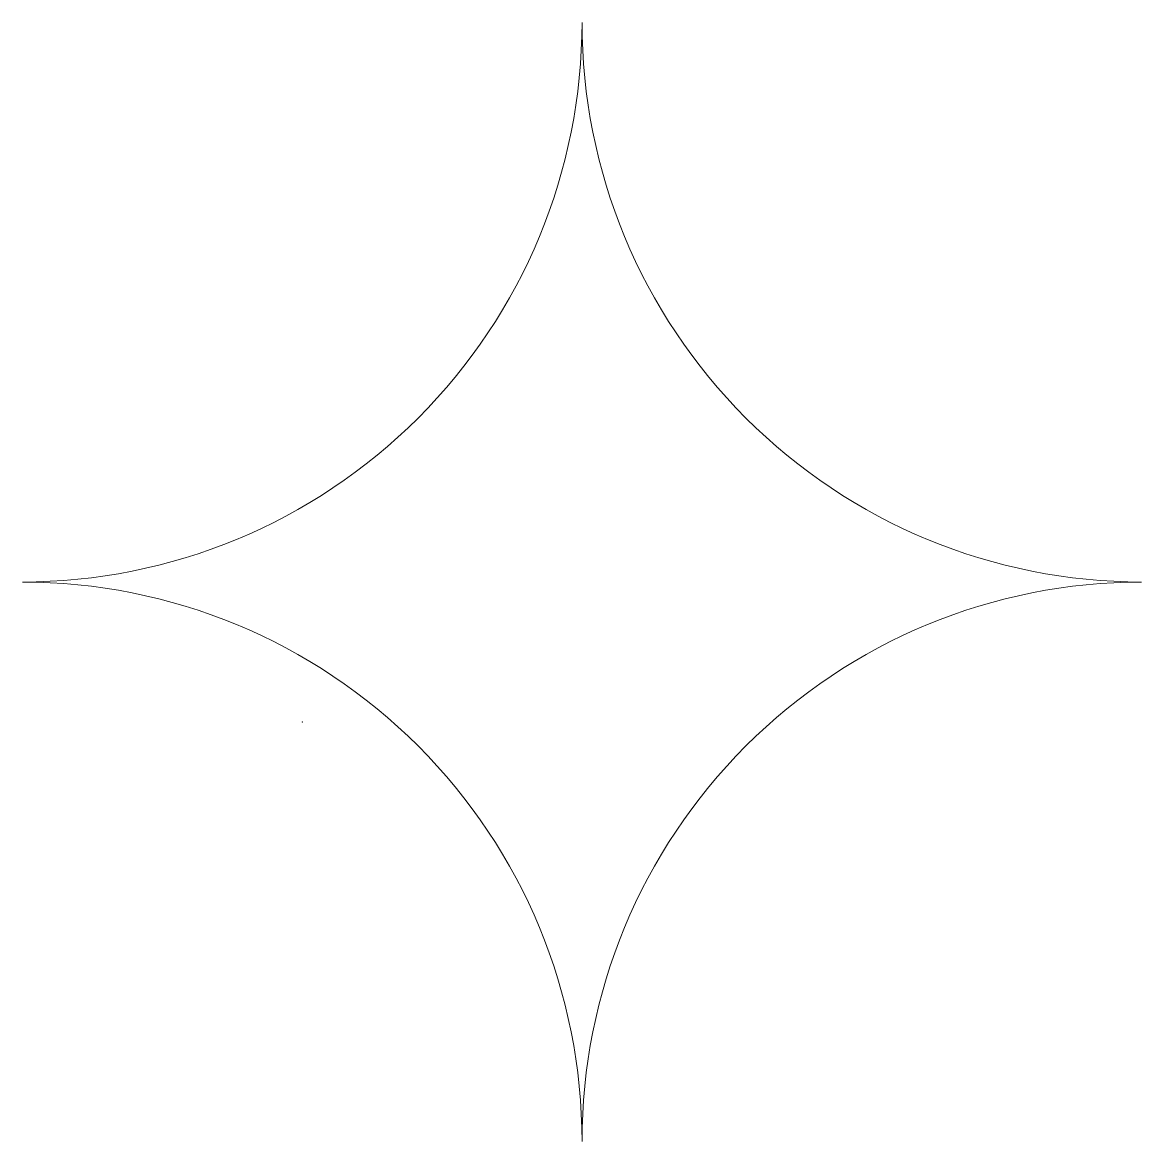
# Model space of a CAD drawing. Extents: x 10 to 90, y -10 to 70.
import ezdxf

# ---------------------------------------------------------------- set-up
doc = ezdxf.new("R2010")
doc.units = 0
doc.layers.add('input', color=1, linetype='CONTINUOUS', lineweight=0, true_color=0xff0000)

msp = doc.modelspace()

# ---------------------------------------------------------------- linework, layer by layer
at = {"layer": 'input'}
msp.add_lwpolyline([(10, 30, 0.414214), (50, 70, 0.414214), (90, 30, 0.414214), (50, -10, 0.414214), (10, 30)], format="xyb", dxfattribs=at)
msp.add_point((30, 20), dxfattribs=at)

doc.saveas('drawing.dxf')
